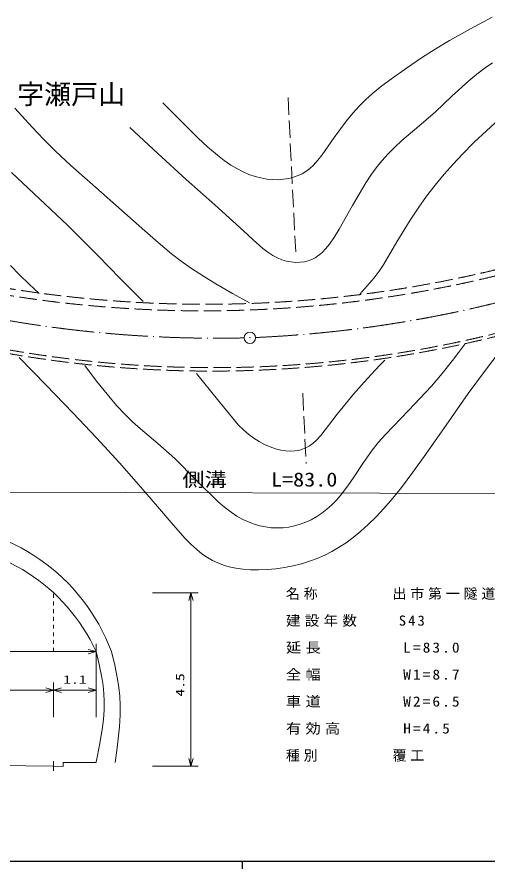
# Model space of a CAD drawing. Units: millimetres, scale not verified. Extents: x -14352 to 625648, y -196871 to 163129.
# Drawn here: x 84438 to 145520, y -12871 to 97729 of the extents above; entities that cross this region are included whole.
import ezdxf
from ezdxf.enums import TextEntityAlignment as Align

# ---------------------------------------------------------------- set-up
doc = ezdxf.new("R2010")
doc.units = ezdxf.units.MM
doc.header["$LTSCALE"] = 1000
for name, pattern in [('USER1', [7.000001, 5.508197, -0.688525, 0.114754, -0.688525]), ('USER2', [3, 2.25, -0.75]), ('USER5', [1, 0.5, -0.5])]:
    doc.linetypes.add(name, pattern=pattern)
for name, color, linetype, lineweight in [('M-TTL-BAND', 7, 'Continuous', 25), ('S-BGD', 1, 'Continuous', 13), ('S-BGD-HTXT', 6, 'Continuous', 13), ('S-BMK', 3, 'USER1', 13), ('S-STR-STR2', 4, 'Continuous', 13)]:
    doc.layers.add(name, color=color, linetype=linetype, lineweight=lineweight)
doc.styles.add('ＭＳ ゴシック', font='')
doc.styles.get('ＭＳ ゴシック').set_extended_font_data('MS Gothic')

msp = doc.modelspace()

# ---------------------------------------------------------------- linework, layer by layer
at = {"layer": 'M-TTL-BAND'}
for p, q in [((-14352, -11871), (524648, -11871)), ((113648, -11871), (113648, -12871))]:
    msp.add_line(p, q, dxfattribs=at)
at = {"layer": 'S-BGD'}
for p, q in [((143274, 96219), (146065, 97729)), ((140512, 94665), (143274, 96219)), ((138686, 93574), (140512, 94665)), ((136904, 92440), (138686, 93574)), ((134937, 91107), (136904, 92440)), ((133005, 89726), (134937, 91107)), ((144079, 90321), (145152, 91124)), ((145152, 91124), (146129, 91781)), ((131752, 88781), (133005, 89726)), ((143043, 89468), (144079, 90321)), ((130539, 87792), (131752, 88781)), ((140854, 87476), (143043, 89468)), ((129684, 87023), (130539, 87792)), ((138709, 85442), (140854, 87476)), ((103354, 86574), (105619, 84279)), ((128873, 86213), (129684, 87023)), ((84144, 85914), (86381, 83435)), ((127167, 84239), (127996, 85244)), ((127996, 85244), (128873, 86213)), ((136555, 83546), (138709, 85442)), ((105619, 84279), (107931, 82022)), ((125579, 82086), (127167, 84239)), ((145333, 82971), (147543, 84978)), ((86381, 83435), (87856, 81890)), ((99060, 83397), (102701, 79992)), ((134369, 81703), (136555, 83546)), ((143748, 81471), (145333, 82971)), ((87856, 81890), (89380, 80380)), ((107931, 82022), (109160, 80883)), ((124001, 79845), (125579, 82086)), ((109160, 80883), (110437, 79782)), ((132557, 79959), (133443, 80853)), ((133443, 80853), (134369, 81703)), ((142214, 79936), (143748, 81471)), ((89380, 80380), (91426, 78461)), ((102701, 79992), (106372, 76641)), ((110437, 79782), (111284, 79125)), ((123461, 79155), (124001, 79845)), ((131769, 79080), (132557, 79959)), ((141007, 78646), (142214, 79936)), ((111284, 79125), (112173, 78512)), ((122882, 78513), (123461, 79155)), ((131027, 78161), (131769, 79080)), ((139851, 77323), (141007, 78646)), ((83713, 77544), (87329, 74107)), ((91426, 78461), (93514, 76585)), ((112173, 78512), (112946, 78048)), ((112946, 78048), (113751, 77636)), ((113751, 77636), (114522, 77308)), ((121413, 77380), (121901, 77680)), ((121901, 77680), (122410, 78072)), ((122410, 78072), (122882, 78513)), ((130332, 77204), (131027, 78161)), ((93514, 76585), (97270, 73292)), ((106372, 76641), (110076, 73352)), ((114522, 77308), (115315, 77035)), ((115315, 77035), (116068, 76838)), ((116068, 76838), (116844, 76698)), ((116844, 76698), (117568, 76626)), ((117568, 76626), (118309, 76615)), ((118309, 76615), (119001, 76662)), ((119001, 76662), (119697, 76771)), ((119697, 76771), (120307, 76924)), ((120307, 76924), (120903, 77136)), ((120903, 77136), (121413, 77380)), ((129689, 76214), (130332, 77204)), ((138683, 75903), (139851, 77323)), ((127958, 73264), (129689, 76214)), ((137568, 74453), (138683, 75903)), ((87329, 74107), (90979, 70689)), ((136476, 72934), (137568, 74453)), ((97270, 73292), (101015, 69961)), ((110076, 73352), (113796, 69972)), ((126230, 70199), (127958, 73264)), ((135433, 71379), (136476, 72934)), ((133695, 68526), (135433, 71379)), ((90979, 70689), (92989, 68728)), ((101015, 69961), (102724, 68463)), ((113796, 69972), (115045, 68794)), ((125614, 69195), (126230, 70199)), ((92989, 68728), (94956, 66723)), ((115045, 68794), (116330, 67664)), ((124955, 68234), (125614, 69195)), ((102724, 68463), (104476, 67008)), ((116330, 67664), (116965, 67187)), ((124017, 67165), (124500, 67670)), ((124500, 67670), (124955, 68234)), ((132010, 65645), (133695, 68526)), ((94956, 66723), (97812, 63784)), ((104476, 67008), (105747, 66026)), ((116965, 67187), (117629, 66764)), ((117629, 66764), (118202, 66465)), ((118202, 66465), (118804, 66220)), ((122687, 66251), (123127, 66481)), ((123127, 66481), (123587, 66796)), ((123587, 66796), (124017, 67165)), ((83583, 65462), (84749, 64272)), ((105747, 66026), (107060, 65088)), ((118804, 66220), (119387, 66047)), ((119387, 66047), (119992, 65932)), ((119992, 65932), (120578, 65879)), ((120578, 65879), (121173, 65887)), ((121173, 65887), (121706, 65952)), ((121706, 65952), (122219, 66075)), ((122219, 66075), (122687, 66251)), ((131406, 64731), (132010, 65645)), ((84749, 64272), (86014, 63053)), ((107060, 65088), (108609, 64067)), ((130753, 63852), (131406, 64731)), ((86014, 63053), (87306, 61845)), ((97812, 63784), (100712, 60885)), ((108609, 64067), (110202, 63090)), ((110202, 63090), (112371, 61838)), ((129862, 62815), (130753, 63852)), ((128924, 61813), (129862, 62815)), ((100712, 60885), (100748, 60850)), ((100748, 60850), (100790, 60808)), ((112371, 61838), (114571, 60613)), ((140924, 53157), (141729, 54202)), ((141729, 54202), (142530, 55252)), ((145073, 51720), (147242, 54576)), ((84723, 53547), (88210, 49955)), ((131507, 52540), (132138, 53202)), ((139577, 51456), (140924, 53157)), ((93209, 52500), (94749, 50478)), ((130885, 51884), (131507, 52540)), ((107705, 51473), (110427, 48080)), ((129448, 50332), (130885, 51884)), ((138184, 49795), (139577, 51456)), ((142957, 48835), (145073, 51720)), ((88210, 49955), (91677, 46347)), ((94749, 50478), (96331, 48498)), ((128079, 48764), (129448, 50332)), ((135220, 46647), (138184, 49795)), ((125976, 46156), (128079, 48764)), ((140082, 44748), (142957, 48835)), ((96331, 48498), (97347, 47316)), ((110427, 48080), (113182, 44742)), ((97347, 47316), (98414, 46168)), ((132218, 43548), (135220, 46647)), ((91677, 46347), (94730, 43107)), ((98414, 46168), (99410, 45189)), ((123828, 43393), (125976, 46156)), ((99410, 45189), (100449, 44252)), ((100449, 44252), (102698, 42352)), ((113182, 44742), (113818, 44117)), ((137240, 40665), (140082, 44748)), ((113818, 44117), (114503, 43529)), ((114503, 43529), (115145, 43056)), ((123332, 42860), (123828, 43393)), ((131339, 42540), (132218, 43548)), ((94730, 43107), (97731, 39835)), ((102698, 42352), (104898, 40414)), ((115145, 43056), (115839, 42621)), ((115839, 42621), (116537, 42252)), ((116537, 42252), (117275, 41931)), ((121909, 41794), (122371, 42060)), ((122371, 42060), (122808, 42384)), ((122808, 42384), (123332, 42860)), ((130506, 41495), (131339, 42540)), ((117275, 41931), (117969, 41692)), ((117969, 41692), (118669, 41514)), ((118669, 41514), (119295, 41413)), ((119295, 41413), (119921, 41373)), ((119921, 41373), (120464, 41394)), ((120464, 41394), (120998, 41476)), ((120998, 41476), (121465, 41607)), ((121465, 41607), (121909, 41794)), ((129288, 39760), (130506, 41495)), ((97731, 39835), (100209, 37049)), ((104898, 40414), (107660, 37598)), ((135791, 38650), (137240, 40665)), ((128117, 37985), (129288, 39760)), ((127349, 36872), (128117, 37985)), ((134295, 36672), (135791, 38650)), ((100209, 37049), (102677, 34183)), ((107660, 37598), (110505, 34783)), ((126540, 35804), (127349, 36872)), ((133175, 35275), (134295, 36672)), ((125911, 35066), (126540, 35804)), ((110505, 34783), (111339, 34085)), ((124627, 33822), (125241, 34373)), ((125241, 34373), (125911, 35066)), ((132013, 33923), (133175, 35275)), ((102677, 34183), (104416, 32105)), ((111339, 34085), (112209, 33436)), ((112209, 33436), (112956, 32947)), ((123304, 32874), (123984, 33325)), ((123984, 33325), (124627, 33822)), ((131021, 32860), (132013, 33923)), ((104416, 32105), (106205, 30063)), ((112956, 32947), (113743, 32505)), ((113743, 32505), (114451, 32173)), ((114451, 32173), (115195, 31890)), ((121156, 31871), (121886, 32144)), ((121886, 32144), (122591, 32473)), ((122591, 32473), (123304, 32874)), ((129985, 31839), (131021, 32860)), ((115195, 31890), (115920, 31681)), ((115920, 31681), (116664, 31529)), ((116664, 31529), (117420, 31437)), ((117420, 31437), (118193, 31403)), ((118193, 31403), (118945, 31430)), ((118945, 31430), (119701, 31518)), ((119701, 31518), (120435, 31665)), ((120435, 31665), (121156, 31871)), ((128055, 30180), (129039, 30987)), ((129039, 30987), (129985, 31839)), ((106205, 30063), (106959, 29301)), ((127119, 29489), (128055, 30180)), ((106959, 29301), (107753, 28583)), ((125270, 28335), (126154, 28851)), ((126154, 28851), (127119, 29489)), ((107753, 28583), (108428, 28049)), ((108428, 28049), (109143, 27561)), ((123376, 27444), (124364, 27876)), ((124364, 27876), (125270, 28335)), ((109143, 27561), (109788, 27187)), ((109788, 27187), (110469, 26864)), ((110469, 26864), (111203, 26588)), ((111203, 26588), (111963, 26368)), ((120251, 26471), (121318, 26741)), ((121318, 26741), (122373, 27069)), ((122373, 27069), (123376, 27444)), ((111963, 26368), (112824, 26183)), ((112824, 26183), (113716, 26055)), ((113716, 26055), (114724, 25976)), ((114724, 25976), (115744, 25956)), ((115744, 25956), (116889, 25997)), ((116889, 25997), (118025, 26097)), ((118025, 26097), (119146, 26255)), ((119146, 26255), (120251, 26471))]:
    msp.add_line(p, q, dxfattribs=at)
at = {"layer": 'S-BGD', "linetype": 'USER2'}
for p, q in [((119588, 87296), (120583, 67242)), ((121491, 48917), (121946, 39752))]:
    msp.add_line(p, q, dxfattribs=at)
at = {"layer": 'S-BGD'}
msp.add_circle((114643, 56092), 22.5, dxfattribs=at)
at = {"layer": 'S-BGD', "linetype": 'USER2'}
for centre, radius, start, end in [((108890, 220695), 160256, 258.19688, 285.8235), ((108634, 219841), 160256, 258.21346, 285.99828), ((109881, 205565), 153355, 256.56334, 287.06169), ((109672, 205117), 153355, 256.59633, 287.18492)]:
    msp.add_arc(centre, radius, start, end, dxfattribs=at)
at = {"layer": 'S-BGD-HTXT'}
msp.add_line((154968, 35839), (73844, 36058), dxfattribs=at)
at = {"layer": 'S-BMK', "linetype": 'Continuous'}
msp.add_circle((114643, 56092), 746, dxfattribs=at)
at = {"layer": 'S-BMK'}
for centre, start, end in [((108222, 215963), 272.56857, 298.17216), ((110327, 216033), 257.3082, 271.27699)]:
    msp.add_arc(centre, 160000, start, end, dxfattribs=at)
at = {"layer": 'S-STR-STR2', "linetype": 'USER5'}
msp.add_line((89183, 15344), (89183, 22968), dxfattribs=at)
at = {"layer": 'S-STR-STR2'}
for p, q in [((101989, 22968), (107941, 22968)), ((106702, 21968), (106989, 22968)), ((106989, 22968), (106989, 468)), ((106989, 22968), (107274, 21968)), ((93683, 15632), (94683, 15344)), ((94683, 16344), (94683, 6844)), ((51183, 15344), (94683, 15344)), ((94683, 15344), (93683, 15059)), ((94683, 15344), (95099, 13671)), ((96683, 15344), (97110, 13565)), ((95099, 13671), (95453, 11996)), ((97110, 13565), (97475, 11781)), ((89183, 11344), (89183, 6844)), ((95453, 11996), (95614, 10964)), ((97475, 11781), (97645, 10669)), ((72933, 10344), (89183, 10344)), ((88183, 10632), (89183, 10344)), ((89183, 10344), (88183, 10059)), ((89183, 10344), (90183, 10629)), ((89183, 10344), (94683, 10344)), ((90183, 10057), (89183, 10344)), ((93683, 10632), (94683, 10344)), ((94683, 10344), (93683, 10059)), ((95614, 10964), (95716, 9920)), ((97645, 10669), (97754, 9553)), ((95716, 9920), (95752, 8863)), ((95752, 8863), (95728, 7794)), ((97754, 9553), (97805, 8344)), ((95728, 7794), (95631, 6523)), ((97805, 8344), (97795, 7130)), ((97795, 7130), (97712, 5582)), ((95631, 6523), (95472, 5239)), ((97712, 5582), (97568, 4030)), ((95472, 5239), (95133, 3215)), ((97568, 4030), (97386, 2495)), ((95133, 3215), (94732, 1189)), ((97386, 2495), (97183, 949)), ((89183, 1118), (89183, -132)), ((94732, 1189), (94708, 1069)), ((106989, 468), (106704, 1468)), ((107277, 1468), (106989, 468)), ((89183, 468), (72933, 712)), ((89183, 468), (90433, 449)), ((90433, 449), (90433, 949)), ((90433, 949), (94683, 949)), ((94708, 1069), (94683, 949)), ((107941, 468), (101989, 468))]:
    msp.add_line(p, q, dxfattribs=at)
for centre, radius, start, end in [((72933, 6501), 25343, 20.42175, 159.57825), ((72933, 5449), 23895, 24.46301, 155.53699)]:
    msp.add_arc(centre, radius, start, end, dxfattribs=at)

# ---------------------------------------------------------------- texts
at = {"layer": 'S-BGD-HTXT', "style": 'ＭＳ ゴシック'}
msp.add_text('字瀬戸山', height=2566, dxfattribs=at).set_placement((84447, 85659), align=Align.BOTTOM_LEFT)
at = {"layer": 'S-BGD-HTXT', "style": 'ＭＳ ゴシック', "width": 1.15}
msp.add_text('側溝\u3000\u3000L=83.0', height=1833, dxfattribs=at).set_placement((105881, 36225), align=Align.BOTTOM_LEFT)
at = {"layer": 'S-STR-STR2', "style": 'ＭＳ ゴシック', "width": 1.35}
msp.add_text('1.1', height=1100, dxfattribs=at).set_placement((90427, 10844), align=Align.BOTTOM_LEFT)
msp.add_text('4.5', height=1100, rotation=90, dxfattribs=at).set_placement((106461, 9512), align=Align.BOTTOM_LEFT)
at = {"layer": 'S-STR-STR2', "char_height": 1320, "attachment_point": 7, "style": 'ＭＳ ゴシック'}
for s, insert in [('\\T1.28;名称\u3000\u3000\u3000\u3000出市第一隧道', (119318, 22064)), ('\\T1.29;\\W1.05;建設年数\u3000\u3000S43', (119318, 18564)), ('\\T1.28;\\W1.1;延長\u3000\u3000\u3000\u3000L=83.0', (119318, 15064)), ('\\T1.28;\\W1.1;全幅\u3000\u3000\u3000\u3000W1=8.7', (119318, 11564)), ('\\T1.28;\\W1.1;車道\u3000\u3000\u3000\u3000W2=6.5', (119318, 8064)), ('\\T1.28;\\W1.1;有効高\u3000\u3000\u3000H=4.5', (119318, 4564)), ('\\T1.28;種別\u3000\u3000\u3000\u3000覆工', (119318, 1064))]:
    msp.add_mtext(s, dxfattribs=dict(at, insert=insert))

doc.saveas('drawing.dxf')
